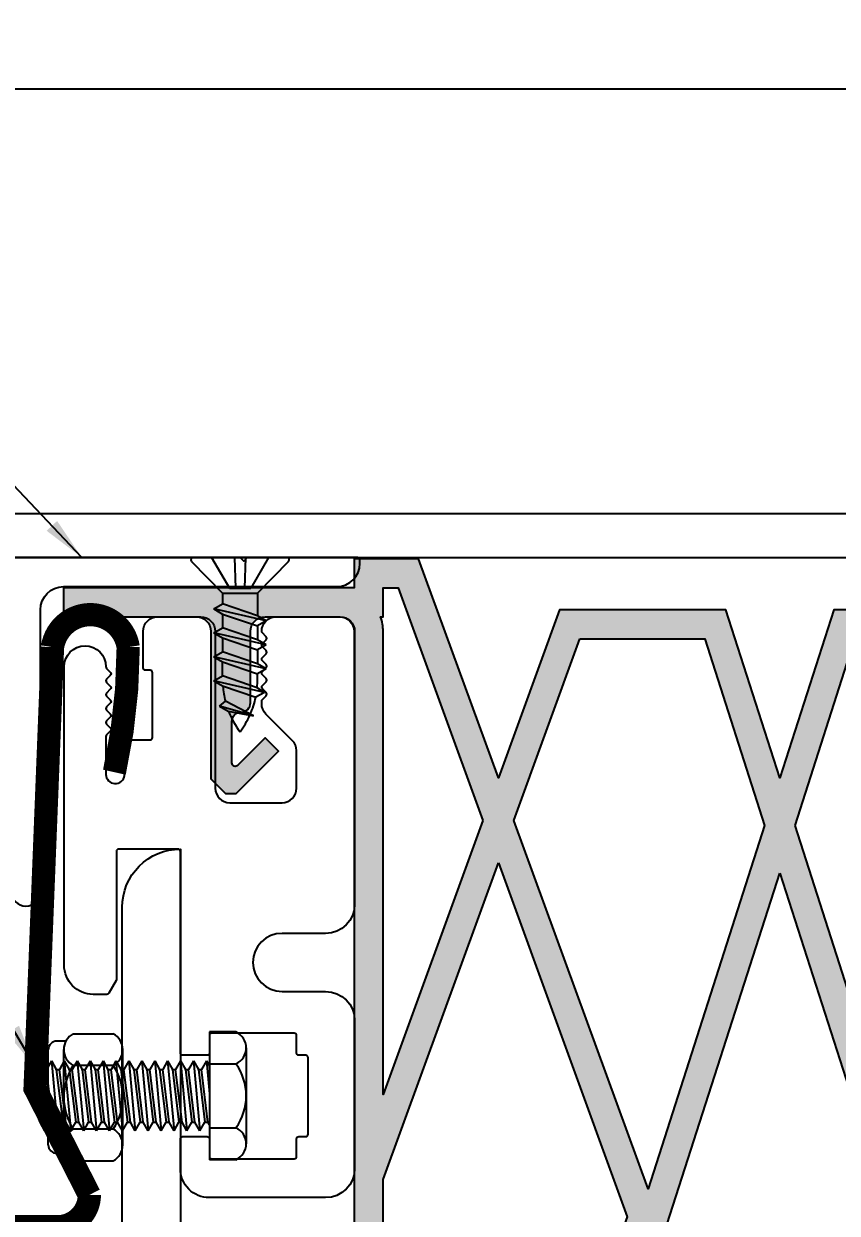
# Model space of a CAD drawing. Header units: inches. Extents: x 7.7 to 47.3, y -8.1 to 5.2.
# Drawn here: x 14.01 to 17.51, y -1.74 to 3.38 of the extents above; entities that cross this region are included whole.
import ezdxf

# ---------------------------------------------------------------- set-up
doc = ezdxf.new("R2010")
doc.units = ezdxf.units.IN
doc.header["$MEASUREMENT"] = 0
for name, color, linetype in [('Anchors', 4, 'Continuous'), ('Dimensions', 3, 'Continuous'), ('Fillers', 2, 'Continuous'), ('Metals', 7, 'Continuous'), ('Seal', 5, 'Continuous'), ('Text', 2, 'Continuous')]:
    doc.layers.add(name, color=color, linetype=linetype)
doc.styles.add('ARIAL', font='arial.ttf')
doc.dimstyles.new('Arial', dxfattribs={"dimscale": 1.5, "dimtxt": 0.125, "dimasz": 0.125, "dimexe": 0.125, "dimexo": 0.125, "dimgap": 0.125, "dimtad": 0, "dimtih": 1, "dimtoh": 1, "dimdec": 4, "dimzin": 0, "dimdsep": 46, "dimlunit": 4, "dimtxsty": 'ARIAL', "dimcen": 0.125, "dimadec": 0, "dimazin": 0, "dimtfac": 1, "dimtdec": 4, "dimtofl": 0, "dimtmove": 0, "dimatfit": 3, "dimfxl": 0, "dimfrac": 2, "dimtolj": 1, "dimtzin": 0, "dimarcsym": 0})

# ---------------------------------------------------------------- blocks, each defined once
blk = doc.blocks.new('PLZ1')
blk.add_lwpolyline([(0.2649999999999997, 8.881784197001252e-16, -0.4142135623730711), (0.2749999999999995, -0.009999999999999787), (0.2750000000000021, -0.5598205080756875, 0.1316524975873954), (0.2763397459621579, -0.5648205080756883), (0.3081976404784053, -0.6199999999999983, 0.2679491924311732), (0.3168578945162501, -0.6249999999999991), (0.3750000000000018, -0.6249999999999991, 0.414213562373097), (0.5000000000000018, -0.4999999999999991), (0.4999999999999973, 0.7850000000000019, 1), (0.3199999999999978, 0.785000000000001, -0.1989123673796777), (0.3170710678118633, 0.7779289321881349), (0.3012132034355937, 0.7620710678118661, 0.4142135623730763), (0.3012132034355937, 0.7479289321881355), (0.3170710678118633, 0.7320710678118658, -0.1989123673796564), (0.3199999999999978, 0.7250000000000005, -0.1989123673796497), (0.3170710678118633, 0.7179289321881361), (0.3012132034355945, 0.7020710678118665, 0.4142135623731135), (0.3012132034355945, 0.687928932188135), (0.3170710678118633, 0.6720710678118662, -0.1989123673796546), (0.3199999999999987, 0.6650000000000009, -0.198912367379622), (0.3170710678118642, 0.6579289321881365), (0.3012132034355945, 0.642071067811866, 0.4142135623730765), (0.3012132034355945, 0.6279289321881345), (0.3170710678118633, 0.6120710678118657, -0.1989123673796316), (0.3199999999999978, 0.6050000000000004, -0.1989123673796566), (0.3170710678118633, 0.5979289321881351), (0.3012132034355945, 0.5820710678118663, 0.4142135623730949), (0.3012132034355954, 0.5679289321881349), (0.3170710678118633, 0.5520710678118661, -0.1989123673796383), (0.3199999999999987, 0.5450000000000008, -0.1989123673796336), (0.3170710678118642, 0.5379289321881364), (0.3012132034355945, 0.5220710678118659, 0.4142135623730953), (0.3012132034355945, 0.5079289321881353), (0.3170710678118642, 0.4920710678118665, -0.1989123673796485), (0.3199999999999987, 0.4850000000000003), (0.3199999999999985, 0.3220000000000001, -0.936089839049128), (0.240347930773738, 0.3167356476109759), (0.2211529076102021, 0.4613160880972567, 0.376061697724795), (0.211239890303637, 0.4699999999999998), (0.1299999999999981, 0.47, -0.4142135623730648), (0.1199999999999983, 0.4800000000000006), (0.1199999999999977, 0.7600000000000007, -0.414213562373097), (0.1299999999999975, 0.7700000000000005), (0.1499999999999979, 0.7700000000000005, 0.4142135623730951), (0.1599999999999977, 0.7800000000000002), (0.1599999999999968, 0.9375000000000002, 0.4142135623731011), (0.09749999999999504, 1.000000000000001), (-0.08750000000000369, 0.9999999999999993, 0.4142135623730909), (-0.1500000000000037, 0.9374999999999993), (-0.1500000000000012, 0.2624999999999986, -0.414213562373095), (-0.2125000000000012, 0.1999999999999995), (-0.4375000000000009, 0.1999999999999986, -0.4142135623730907), (-0.5000000000000009, 0.2624999999999977), (-0.5000000000000018, 0.4241116523516795, -0.1989123673796602), (-0.4816941738241614, 0.468305826175839), (-0.3683058261758425, 0.5816941738241568, 0.1989123673796586), (-0.3500000000000021, 0.6258883476483164), (-0.3500000000000021, 0.6374999999999986, 0.1989123673796728), (-0.3529289321881366, 0.6445710678118648), (-0.3687867965644063, 0.6604289321881336, -0.4142135623730583), (-0.3687867965644063, 0.6745710678118642), (-0.3529289321881375, 0.690428932188133, 0.1989123673796797), (-0.350000000000003, 0.6974999999999991, 0.1989123673796383), (-0.3529289321881375, 0.7045710678118644), (-0.3687867965644063, 0.7204289321881332, -0.4142135623730951), (-0.3687867965644063, 0.7345710678118638), (-0.3529289321881375, 0.7504289321881334, 0.1989123673796432), (-0.3500000000000025, 0.7574999999999987, 0.1989123673796546), (-0.3529289321881375, 0.764571067811864), (-0.3687867965644063, 0.7804289321881328, -0.4142135623731131), (-0.3687867965644063, 0.7945710678118643), (-0.3529289321881375, 0.810428932188133, 0.198912367379643), (-0.3500000000000025, 0.8174999999999983, 0.1989123673796778), (-0.3529289321881375, 0.8245710678118645), (-0.3687867965644063, 0.8404289321881333, -0.4142135623730396), (-0.3687867965644063, 0.8545710678118639), (-0.3529289321881375, 0.8704289321881327, 0.1989123673796892), (-0.3500000000000025, 0.8774999999999988, 0.1989123673796612), (-0.3529289321881375, 0.8845710678118641), (-0.3687867965644063, 0.9004289321881329, -0.4142135623730949), (-0.3687867965644063, 0.9145710678118644), (-0.3529289321881375, 0.9304289321881332, 0.1989123673796681), (-0.3500000000000034, 0.9374999999999993, 0.4142135623730908), (-0.4125000000000039, 0.9999999999999984), (-0.6875000000000033, 0.9999999999999976, 0.4142135623730929), (-0.7500000000000033, 0.9374999999999976), (-0.7499999999999991, -0.2375000000000032, 0.4142135623730929), (-0.6249999999999991, -0.3625000000000023), (-0.4374999999999991, -0.3625000000000023, -1), (-0.4374999999999982, -0.6125000000000014), (-0.6249999999999973, -0.6125000000000014, 0.4142135623730929), (-0.7499999999999974, -0.7374999999999996), (-0.7499999999999958, -1.375000000000004, 0.4142135623730907), (-0.6249999999999944, -1.500000000000002), (-0.1249999999999949, -1.500000000000001, 0.4142135623730991), (5.10702591327572e-15, -1.374999999999999), (3.33066907387547e-15, -1.247499999999999, 0.4142135623729931), (-0.009999999999995568, -1.2375), (-0.1149999999999969, -1.237500000000001, 0.414213562373019), (-0.1249999999999958, -1.247499999999999), (-0.1249999999999958, -1.3225, -0.414213562373069), (-0.1349999999999956, -1.3325), (-0.489999999999996, -1.332500000000002, -0.4142135623730129), (-0.4999999999999958, -1.322500000000002), (-0.4999999999999967, -1.247500000000003, 0.4142135623731492), (-0.5099999999999965, -1.237500000000001), (-0.5399999999999958, -1.237500000000001, -0.4142135623730909), (-0.5499999999999965, -1.227500000000002), (-0.5499999999999974, -0.8975000000000015, -0.414213562373097), (-0.5399999999999974, -0.8875000000000017), (-0.5099999999999971, -0.8875000000000017, 0.414213562373017), (-0.4999999999999973, -0.877500000000002), (-0.4999999999999982, -0.8025000000000027, -0.414213562373162), (-0.4899999999999975, -0.7925000000000011), (-0.134999999999998, -0.7925000000000013, -0.4142135623730711), (-0.1249999999999973, -0.8024999999999993), (-0.1249999999999973, -0.8775000000000004, 0.4142135623730649), (-0.1149999999999975, -0.8875000000000002), (-0.009999999999997122, -0.8875000000000002, 0.4142135623730951), (2.664535259100376e-15, -0.8774999999999986), (0, -0.009999999999999787, -0.414213562373097), (0.009999999999999787, 0)], format="xyb", close=True)
blk = doc.blocks.new('CSA3X2X14')
at = {"layer": 'Metals'}
blk.add_lwpolyline([(0.25, 1.749999999999998, 0.4142135623730961), (0, 2), (0, 0), (3, 0, 0.4142135623730951), (2.75, 0.25), (0.25, 0.25)], format="xyb", close=True, dxfattribs=at)
blk = doc.blocks.new('FSM1434S')
for p, q in [((0.2021999590287287, 0), (-0.2021999590287287, 0)), ((-0.1223999999999954, 0), (-0.04559999999999675, -0.1319999999999997)), ((-0.02372020366593475, 0), (-0.01903137791199683, -0.1319999999999997)), ((0.02372020366593475, 0), (0.01903137791199683, -0.1319999999999997)), ((0.1224000000000025, 0), (0.04560000000000386, -0.1319999999999997)), ((-0.209070226997607, -0.01631208755444646), (-0.07499999999999929, -0.1535999999999991)), ((0.2090702269976141, -0.01631208755444646), (0.07499999999999929, -0.1535999999999991)), ((-0.04559999999999675, -0.1319999999999997), (0.04560000000000386, -0.1319999999999997)), ((-0.1124999999999936, -0.2213411198084714), (-0.07499999999999218, -0.1996904847138605)), ((-0.07499999999999929, -0.1535999999999991), (0.07499999999999929, -0.1535999999999991)), ((-0.07499999999999929, -0.1535999999999991), (-0.0750000000000064, -0.199690484713857)), ((0.0750000000000064, -0.2512904847138611), (-0.07499999999999218, -0.1996904847138605)), ((0.07499999999999929, -0.1535999999999991), (0.07499999999999929, -0.2512904847138593)), ((0.1125000000000078, -0.2729411198084719), (-0.1124999999999936, -0.2213411198084714)), ((-0.1124999999999936, -0.2213411198084714), (-0.07499999999999218, -0.2429917549030822)), ((-0.07499999999999929, -0.2429917549030787), (-0.07499999999999929, -0.2464904847138598)), ((-0.07499999999999218, -0.2429917549030822), (-0.07499999999999218, -0.3028904847138598)), ((-0.07499999999999218, -0.2429917549030822), (0.0750000000000064, -0.2945917549030828)), ((0.1125000000000078, -0.2729411198084719), (0.0750000000000064, -0.2512904847138611)), ((-0.1124999999999936, -0.3245411198084707), (-0.07499999999999218, -0.3028904847138598)), ((0.0750000000000064, -0.3544904847138604), (-0.07499999999999218, -0.3028904847138598)), ((0.1125000000000078, -0.2729411198084719), (0.0750000000000064, -0.2945917549030828)), ((0.07499999999999929, -0.2945917549030863), (0.07499999999999929, -0.2980904847138603)), ((0.0750000000000064, -0.2945917549030828), (0.0750000000000064, -0.3544904847138604)), ((0.1125000000000078, -0.3761411198084712), (-0.1124999999999936, -0.3245411198084707)), ((-0.1124999999999936, -0.3245411198084707), (-0.07499999999999218, -0.3461917549030833)), ((-0.07499999999999218, -0.3461917549030833), (0.0750000000000064, -0.3977917549030821)), ((-0.07499999999999218, -0.3461917549030833), (-0.07499999999999218, -0.4060904847138609)), ((0.1125000000000078, -0.3761411198084712), (0.0750000000000064, -0.3544904847138604)), ((-0.1124999999999936, -0.4277411198084717), (-0.07499999999999218, -0.4060904847138609)), ((0.0750000000000064, -0.4576904847138596), (-0.07499999999999218, -0.4060904847138609)), ((0.1125000000000078, -0.3761411198084712), (0.0750000000000064, -0.3977917549030821)), ((0.0750000000000064, -0.3977917549030821), (0.0750000000000064, -0.4576904847138596)), ((0.1125000000000078, -0.4793411198084705), (-0.1124999999999936, -0.4277411198084717)), ((-0.1124999999999936, -0.4277411198084717), (-0.07499999999999218, -0.4493917549030826)), ((-0.07499999999999218, -0.5092904847138566), (-0.07499999999999218, -0.449391754903079)), ((-0.07499999999999218, -0.4493917549030826), (0.0750000000000064, -0.5009917549030831)), ((0.1125000000000078, -0.4793411198084705), (0.0750000000000064, -0.4576904847138596)), ((-0.1124999999999936, -0.5309411198084675), (-0.07499999999999218, -0.5092904847138566)), ((0.07338413121035003, -0.5603346258502135), (-0.07499999999999218, -0.5092904847138566)), ((0.1125000000000078, -0.4793411198084705), (0.0750000000000064, -0.5009917549030831)), ((0.0750000000000064, -0.5244), (0.0750000000000064, -0.5009917549030796)), ((0.1054974343528237, -0.5812244573502046), (-0.1124999999999936, -0.5309411198084675)), ((-0.1124999999999936, -0.5309411198084675), (-0.07499999999999218, -0.5525917549030783)), ((-0.07499999999999218, -0.5525917549030783), (0.06720391934592485, -0.6015099031580746)), ((0.1054974343528237, -0.5812244573502046), (0.07338413121035003, -0.5603346258502135)), ((0.1054974343528237, -0.5812244573502046), (0.06720391934592485, -0.6015099031580746)), ((-0.0885093113710731, -0.6395809368833536), (-0.06322969394716083, -0.6186114104252809)), ((0.05766015458528884, -0.6814778965481771), (-0.0885093113710731, -0.6395809368833536)), ((-0.0885093113710731, -0.6395809368833536), (-0.0513025382185468, -0.6605294167157645)), ((0.05766015458528884, -0.6814778965481771), (-0.06322969394716083, -0.6186114104252809)), ((-0.0513025382185468, -0.6605294167157645), (0.05766015458528884, -0.6814778965481771))]:
    blk.add_line(p, q)
for centre, radius, start, end in [((-0.2021999590287287, -0.009602841491085812), 0.009602841491087389, 90, 224.3206352445347), ((0.2021999590287287, -0.009602841491085812), 0.009602841491087389, 315.6793647554653, 90), ((0.2981151623510634, -0.5256258103886129), 0.3731171759479361, 184.1973960888634, 194.4309384336967), ((-0.2981151623510492, -0.5256258103886129), 0.3731171759479361, 354.6624059884859, 0.1882354729873082), ((-0.2981151623510492, -0.5256258103886129), 0.3731171759479361, 336.5003795182769, 348.2653928388687), ((0.2981151623510634, -0.5256258103886129), 0.3731171759479361, 201.2487049367108, 216.9666793800467), ((-0.2981151623510492, -0.5256258103886129), 0.3731171759479361, 323.0333206199533, 335.8103984866806)]:
    blk.add_arc(centre, radius, start, end)
blk = doc.blocks.new('HLN516SN')
for p, q in [((-0.2046420738343367, 0.3200000000000001), (0.2046420738343367, 0.3200000000000001)), ((-0.241648332876081, 0.2443651969271207), (-0.241648332876081, 0.2829937409582557)), ((0.241648332876081, 0.2443651969271207), (0.241648332876081, 0.2829937409582557)), ((-0.2737495523437501, 0.2130156189549991), (-0.2737495523437501, 0.04029593410499838)), ((-0.2053121642578127, 0.2533115530599999), (0.2053121642578127, 0.2533115530599999)), ((-0.1368747761718753, 0.04029593410500013), (-0.1368747761718753, 0.2130156189549991)), ((0.1368747761718752, 0.04029593410499975), (0.1368747761718752, 0.2130156189549995)), ((0.27374955234375, 0.2130156189549983), (0.27374955234375, 0.04029593410500267)), ((-0.2053121642578127, 0), (0.2053121642578127, 0))]:
    blk.add_line(p, q)
for centre, radius, start, end in [((-0.2046420738343367, 0.2829937409582557), 0.03700625904174437, 90, 180), ((0.2046420738343367, 0.2829937409582557), 0.03700625904174437, 0, 90), ((-0.2053121642578127, 0.1750475974834362), 0.07826395557656364, 29.0208465949254, 150.9791534050746), ((-6.72459486705801e-17, 0.0006996319112443222), 0.2526119211487555, 57.19114240084847, 122.8088575991515), ((0.2053121642578127, 0.1750475974834364), 0.07826395557656342, 29.02084659492475, 150.9791534050753), ((-0.2053121642578127, 0.07826395557656358), 0.07826395557656364, 209.0208465949254, 330.9791534050746), ((-6.377650171862648e-17, 0.2526119211487555), 0.2526119211487555, 237.1911424008485, 302.8088575991515), ((0.2053121642578127, 0.07826395557656339), 0.07826395557656342, 209.0208465949247, 330.9791534050753)]:
    blk.add_arc(centre, radius, start, end)
blk = doc.blocks.new('H51634S')
for p, q in [((-0.20625, 0.1584), (0.20625, 0.1584)), ((-0.275, 0.1143999999999999), (-0.275, 0)), ((-0.1375000000000001, 0), (-0.1375, 0.1144)), ((0.1374999999999998, 0), (0.1374999999999998, 0.1144)), ((0.275, 0.1144000000000001), (0.275, 0)), ((-0.275, 0), (0.275, 0)), ((-0.1500000000000032, -0.01312320444908496), (-0.1271137562753574, 2.465190328815662e-32)), ((-0.1500000000000032, -0.01312320444908496), (-0.008269391949888485, 0)), ((0.1244431218623133, 2.465190328815662e-32), (0.1129999999999966, -0.006561602224538915)), ((-0.1500000000000032, -0.01312320444908519), (-0.113000000000003, -0.03433938000231748)), ((-0.150000000000003, -0.06867876000464077), (0.1499999999999969, -0.04090098222686242)), ((-0.150000000000003, -0.06867876000464077), (-0.1130000000000028, -0.04746258445140847)), ((0.1129999999999966, -0.006561602224538915), (-0.113000000000003, -0.03433938000231748)), ((-0.1130000000000028, -0.04746258445140847), (0.1129999999999967, -0.0196848066736299)), ((-0.1130000000000028, -0.04746258445140847), (-0.113000000000003, -0.03433938000231748)), ((0.1129999999999967, -0.0196848066736299), (0.1129999999999966, -0.006561602224538915)), ((0.1499999999999969, -0.0409009822268622), (0.1129999999999967, -0.0196848066736299)), ((0.1499999999999969, -0.04090098222686242), (0.1129999999999967, -0.06211715778009472)), ((-0.150000000000003, -0.06867876000464099), (-0.1130000000000028, -0.08989493555787328)), ((-0.1500000000000029, -0.1242343155601966), (0.149999999999997, -0.09645653778241822)), ((0.1129999999999967, -0.06211715778009472), (-0.1130000000000028, -0.08989493555787328)), ((-0.1130000000000027, -0.1030181400069643), (0.1129999999999968, -0.0752403622291857)), ((-0.1130000000000027, -0.1030181400069643), (-0.1130000000000028, -0.08989493555787328)), ((0.1129999999999968, -0.0752403622291857), (0.1129999999999967, -0.06211715778009472)), ((0.149999999999997, -0.096456537782418), (0.1129999999999968, -0.0752403622291857)), ((0.149999999999997, -0.09645653778241822), (0.1129999999999968, -0.1176727133356505)), ((-0.1500000000000029, -0.1242343155601966), (-0.1130000000000027, -0.1030181400069643)), ((-0.1500000000000029, -0.1242343155601968), (-0.1130000000000027, -0.1454504911134291)), ((-0.1500000000000028, -0.1797898711157524), (0.1499999999999971, -0.152012093337974)), ((0.1129999999999968, -0.1176727133356505), (-0.1130000000000027, -0.1454504911134291)), ((-0.1130000000000026, -0.1585736955625201), (0.1129999999999969, -0.1307959177847415)), ((-0.1130000000000026, -0.1585736955625201), (-0.1130000000000027, -0.1454504911134291)), ((0.1129999999999969, -0.1307959177847415), (0.1129999999999968, -0.1176727133356505)), ((0.1499999999999971, -0.1520120933379738), (0.1129999999999969, -0.1307959177847415)), ((0.1499999999999971, -0.152012093337974), (0.1129999999999969, -0.1732282688912063)), ((-0.1500000000000028, -0.1797898711157524), (-0.1130000000000026, -0.1585736955625201)), ((-0.1500000000000028, -0.1797898711157526), (-0.1130000000000026, -0.2010060466689849)), ((0.1129999999999969, -0.1732282688912063), (-0.1130000000000026, -0.2010060466689849)), ((-0.1130000000000025, -0.2141292511180759), (0.112999999999997, -0.1863514733402973)), ((-0.1130000000000025, -0.2141292511180759), (-0.1130000000000026, -0.2010060466689849)), ((0.112999999999997, -0.1863514733402973), (0.1129999999999969, -0.1732282688912063)), ((0.1499999999999972, -0.2075676488935296), (0.112999999999997, -0.1863514733402973)), ((-0.1500000000000027, -0.2353454266713082), (0.1499999999999972, -0.2075676488935298)), ((-0.1500000000000027, -0.2353454266713082), (-0.1130000000000025, -0.2141292511180759)), ((-0.1500000000000027, -0.2353454266713084), (-0.1130000000000025, -0.2565616022245407)), ((0.112999999999997, -0.2287838244467621), (-0.1130000000000025, -0.2565616022245407)), ((-0.1130000000000024, -0.2696848066736317), (0.1129999999999971, -0.2419070288958531)), ((0.1499999999999972, -0.2075676488935298), (0.112999999999997, -0.2287838244467621)), ((0.1129999999999971, -0.2419070288958531), (0.112999999999997, -0.2287838244467621)), ((0.1499999999999973, -0.2631232044490854), (0.1129999999999971, -0.2419070288958531)), ((-0.1500000000000026, -0.290900982226864), (0.1499999999999973, -0.2631232044490857)), ((-0.1500000000000026, -0.290900982226864), (-0.1130000000000024, -0.2696848066736317)), ((-0.1500000000000026, -0.2909009822268642), (-0.1130000000000024, -0.3121171577800965)), ((-0.1130000000000024, -0.2696848066736317), (-0.1130000000000025, -0.2565616022245407)), ((0.1129999999999971, -0.284339380002318), (-0.1130000000000024, -0.3121171577800965)), ((-0.1130000000000023, -0.3252403622291875), (0.1129999999999972, -0.2974625844514089)), ((0.1499999999999973, -0.2631232044490857), (0.1129999999999971, -0.284339380002318)), ((0.1129999999999972, -0.2974625844514089), (0.1129999999999971, -0.284339380002318)), ((0.1499999999999974, -0.3186787600046412), (0.1129999999999972, -0.2974625844514089)), ((-0.1500000000000025, -0.3464565377824198), (0.1499999999999974, -0.3186787600046415)), ((-0.1500000000000025, -0.3464565377824198), (-0.1130000000000023, -0.3252403622291875)), ((-0.1500000000000025, -0.34645653778242), (-0.1130000000000023, -0.3676727133356523)), ((-0.1130000000000023, -0.3252403622291875), (-0.1130000000000024, -0.3121171577800965)), ((0.1129999999999972, -0.3398949355578738), (-0.1130000000000023, -0.3676727133356523)), ((-0.1130000000000022, -0.3807959177847433), (0.1129999999999974, -0.3530181400069647)), ((0.1499999999999974, -0.3186787600046415), (0.1129999999999972, -0.3398949355578738)), ((0.1129999999999974, -0.3530181400069647), (0.1129999999999972, -0.3398949355578738)), ((0.1499999999999976, -0.374234315560197), (0.1129999999999974, -0.3530181400069647)), ((-0.1500000000000024, -0.4020120933379756), (0.1499999999999976, -0.3742343155601973)), ((-0.1500000000000024, -0.4020120933379756), (-0.1130000000000022, -0.3807959177847433)), ((-0.1500000000000024, -0.4020120933379758), (-0.1130000000000022, -0.4232282688912081)), ((-0.1130000000000022, -0.3807959177847433), (-0.1130000000000023, -0.3676727133356523)), ((0.1129999999999974, -0.3954504911134296), (-0.1130000000000022, -0.4232282688912081)), ((-0.1130000000000021, -0.4363514733402991), (0.1129999999999975, -0.4085736955625205)), ((0.1499999999999976, -0.3742343155601973), (0.1129999999999974, -0.3954504911134296)), ((0.1129999999999975, -0.4085736955625205), (0.1129999999999974, -0.3954504911134296)), ((0.1499999999999977, -0.4297898711157528), (0.1129999999999975, -0.4085736955625205)), ((-0.1500000000000023, -0.4575676488935314), (0.1499999999999977, -0.4297898711157531)), ((-0.1500000000000023, -0.4575676488935314), (-0.1130000000000021, -0.4363514733402991)), ((-0.1500000000000023, -0.4575676488935316), (-0.1130000000000021, -0.4787838244467639)), ((-0.1130000000000021, -0.4363514733402991), (-0.1130000000000022, -0.4232282688912081)), ((0.1129999999999975, -0.4510060466689854), (-0.1130000000000021, -0.4787838244467639)), ((0.1499999999999977, -0.4297898711157531), (0.1129999999999975, -0.4510060466689854)), ((0.1129999999999976, -0.4641292511180763), (0.1129999999999975, -0.4510060466689854)), ((-0.1500000000000022, -0.5131232044490872), (0.1499999999999978, -0.4853454266713089)), ((-0.1500000000000022, -0.5131232044490872), (-0.113000000000002, -0.4919070288958549)), ((-0.113000000000002, -0.4919070288958549), (0.1129999999999976, -0.4641292511180763)), ((-0.113000000000002, -0.4919070288958549), (-0.1130000000000021, -0.4787838244467639)), ((0.1129999999999976, -0.5065616022245412), (-0.113000000000002, -0.5343393800023197)), ((0.1499999999999978, -0.4853454266713086), (0.1129999999999976, -0.4641292511180763)), ((0.1499999999999978, -0.4853454266713089), (0.1129999999999976, -0.5065616022245412)), ((0.1129999999999977, -0.5196848066736321), (0.1129999999999976, -0.5065616022245412)), ((-0.1500000000000022, -0.5131232044490874), (-0.113000000000002, -0.5343393800023197)), ((-0.150000000000002, -0.568678760004643), (0.1499999999999979, -0.5409009822268647)), ((-0.150000000000002, -0.568678760004643), (-0.1130000000000018, -0.5474625844514107)), ((-0.1130000000000018, -0.5474625844514107), (0.1129999999999977, -0.5196848066736321)), ((-0.1130000000000018, -0.5474625844514107), (-0.113000000000002, -0.5343393800023197)), ((0.1129999999999977, -0.562117157780097), (-0.1130000000000018, -0.5898949355578755)), ((0.1499999999999979, -0.5409009822268644), (0.1129999999999977, -0.5196848066736321)), ((0.1499999999999979, -0.5409009822268647), (0.1129999999999977, -0.562117157780097)), ((0.1129999999999978, -0.575240362229188), (0.1129999999999977, -0.562117157780097)), ((-0.150000000000002, -0.5686787600046432), (-0.1130000000000018, -0.5898949355578755)), ((-0.1500000000000019, -0.6242343155601988), (0.149999999999998, -0.5964565377824205)), ((-0.1500000000000019, -0.6242343155601988), (-0.1130000000000017, -0.6030181400069665)), ((-0.1130000000000017, -0.6030181400069665), (0.1129999999999978, -0.575240362229188)), ((-0.1130000000000017, -0.6030181400069665), (-0.1130000000000018, -0.5898949355578755)), ((0.149999999999998, -0.5964565377824202), (0.1129999999999978, -0.575240362229188)), ((0.149999999999998, -0.5964565377824205), (0.1129999999999978, -0.6176727133356528)), ((-0.1500000000000019, -0.624234315560199), (-0.1130000000000017, -0.6454504911134313)), ((-0.1500000000000018, -0.6797898711157546), (0.1499999999999981, -0.6520120933379763)), ((-0.1500000000000018, -0.6797898711157546), (-0.1130000000000016, -0.6585736955625223)), ((0.1129999999999978, -0.6176727133356528), (-0.1130000000000017, -0.6454504911134313)), ((-0.1130000000000016, -0.6585736955625223), (0.1129999999999979, -0.6307959177847438)), ((-0.1130000000000016, -0.6585736955625223), (-0.1130000000000017, -0.6454504911134313)), ((0.1129999999999979, -0.6307959177847438), (0.1129999999999978, -0.6176727133356528)), ((0.1499999999999981, -0.652012093337976), (0.1129999999999979, -0.6307959177847438)), ((0.1499999999999981, -0.6520120933379763), (0.1129999999999979, -0.6732282688912086)), ((-0.1500000000000018, -0.6797898711157548), (-0.1130000000000016, -0.7010060466689871)), ((-0.1500000000000017, -0.7353454266713104), (0.1499999999999982, -0.7075676488935321)), ((-0.1500000000000017, -0.7353454266713104), (-0.1130000000000015, -0.7141292511180781)), ((0.1129999999999979, -0.6732282688912086), (-0.1130000000000016, -0.7010060466689871)), ((-0.1130000000000015, -0.7141292511180781), (0.112999999999998, -0.6863514733402996)), ((-0.1130000000000015, -0.7141292511180781), (-0.1130000000000016, -0.7010060466689871)), ((0.112999999999998, -0.6863514733402996), (0.1129999999999979, -0.6732282688912086)), ((0.1499999999999982, -0.7075676488935319), (0.112999999999998, -0.6863514733402996)), ((0.1499999999999982, -0.7075676488935321), (0.112999999999998, -0.7287838244467644)), ((-0.1500000000000017, -0.7353454266713106), (-0.1244431218623253, -0.75)), ((-0.1244431218623252, -0.75), (0.06027445407713892, -0.75)), ((0.112999999999998, -0.7287838244467644), (-0.05961480430112242, -0.75)), ((0.112999999999998, -0.7287838244467644), (0.06027445407713888, -0.75))]:
    blk.add_line(p, q)
for centre, radius, start, end in [((-0.20625, 0.08268906250000006), 0.07571093749999994, 24.76151385761418, 155.2384861423857), ((-1.221245327087672e-16, -0.07844374999999973), 0.2368437499999998, 54.51065674988613, 125.4893432501139), ((0.20625, 0.08268906249999988), 0.07571093750000013, 24.76151385761451, 155.2384861423856)]:
    blk.add_arc(centre, radius, start, end)
for p in [(-0.1130000000000028, -0.04746258445140847), (-0.1130000000000027, -0.1030181400069643), (-0.1130000000000026, -0.1585736955625201), (-0.1130000000000025, -0.2141292511180759), (-0.1130000000000024, -0.2696848066736317), (-0.1130000000000023, -0.3252403622291875), (-0.1130000000000022, -0.3807959177847433), (-0.1130000000000021, -0.4363514733402991), (-0.113000000000002, -0.4919070288958549), (-0.1130000000000018, -0.5474625844514107), (-0.1130000000000017, -0.6030181400069665), (-0.1130000000000016, -0.6585736955625223), (-0.1130000000000015, -0.7141292511180781)]:
    blk.add_point(p)
blk = doc.blocks.new('PLZ3')
blk.add_lwpolyline([(1.574999999999999, 1.03, -0.414213562373095), (1.584999999999997, 1.02), (1.584999999999997, 0.7600000000000007, 0.4142135623730992), (1.594999999999999, 0.7500000000000009), (1.855, 0.75, 0.4142135623730909), (1.864999999999998, 0.7600000000000007), (1.864999999999998, 1.02, -0.414213562373095), (1.875, 1.03), (1.942499999999999, 1.03, 0.4142135623730909), (1.952500000000001, 1.040000000000001), (1.952499999999997, 1.365, 0.414213562373095), (1.942499999999999, 1.375), (1.877587344537002, 1.375, -0.4827156194513416), (1.867846372534569, 1.387261297071993), (1.880990972002433, 1.443884187087406, 0.05708755197964378), (1.881249999999998, 1.446145484159399), (1.881249999999998, 1.49, -0.4142135623730607), (1.891249999999999, 1.500000000000001), (2.017500000000002, 1.500000000000001, -0.4142135623730982), (2.080000000000002, 1.4375), (2.080000000000002, 0.6700000000000008, -0.4142135623730909), (1.98, 0.5700000000000012), (1.599999999999998, 0.5700000000000012, 0.414213562373095), (1.5, 0.4700000000000006), (1.5, 0.06250000000000089, -0.4142135623730909), (1.4375, 8.881784197001252e-16, -0.4142135623730992), (1.375, 0.06250000000000089), (1.375000000000004, 1.274999999999999, 0.414213562373095), (1.275000000000002, 1.375), (0.1000000000000014, 1.375, -0.4142135623730935), (0, 1.475), (0, 1.49, -0.414213562373095), (0.01000000000000156, 1.500000000000001), (0.4849999999999994, 1.500000000000001), (0.5, 1.485), (0.5150000000000006, 1.500000000000001), (1.55875, 1.500000000000001, -0.4142135623731126), (1.568749999999998, 1.49), (1.568749999999998, 1.446145484159399, 0.0570875519796469), (1.569009027997566, 1.443884187087406), (1.582153627465431, 1.387261297071993, -0.4827156194513327), (1.572412655462998, 1.375), (1.507499999999997, 1.375, 0.414213562373095), (1.497499999999999, 1.365), (1.497499999999999, 1.04, 0.4142135623730992), (1.5075, 1.029999999999999)], format="xyb", close=True)
blk = doc.blocks.new('*D23')
at = {"layer": 'Defpoints', "color": 0}
for p in [(25.72689144216054, 3.095833699910354), (12.72939153860573, 1.109148960388083), (25.72689144216054, 1.109148960388088)]:
    blk.add_point(p, dxfattribs=at)
at = {"layer": 'Dimensions', "color": 0, "lineweight": -2}
for p, q in [((12.72939153860573, 1.296648960388083), (12.72939153860573, 3.283333699910354)), ((25.72689144216054, 1.296648960388088), (25.72689144216054, 3.283333699910354)), ((12.91689153860573, 3.095833699910354), (18.55647965545817, 3.095833699910354)), ((25.53939144216054, 3.095833699910354), (19.8998033253081, 3.095833699910354))]:
    blk.add_line(p, q, dxfattribs=at)
at = {"layer": 'Dimensions', "color": 0}
for points in [[(12.91689153860573, 3.127083699910354), (12.91689153860573, 3.064583699910354), (12.72939153860573, 3.095833699910354)], [(25.53939144216054, 3.127083699910354), (25.53939144216054, 3.064583699910354), (25.72689144216054, 3.095833699910354)]]:
    blk.add_solid(points, dxfattribs=at)
at = {"layer": 'Dimensions', "color": 0, "insert": (19.22814149038313, 3.095833699910354), "char_height": 0.1875, "attachment_point": 5, "style": 'ARIAL'}
blk.add_mtext('\\A1;DIM. "{\\fArial|b1|i0|c0|p34;B}"', dxfattribs=at)
blk = doc.blocks.new('SSPD600')
h = blk.add_hatch(color=256)
h.paths.add_polyline_path([(3.313863090795279, 0.03000000000000294), (3.08174999999989, -0.6935841450781073), (2.8496369092045, 0.02999999999999933), (2.134363090795325, 0.03000000000000111), (1.870999999999933, -0.6935841450781081), (1.527563457665982, 0.2499999999999947), (1.249999999999956, 0.2499999999999947), (1.249999999999957, 0.1249999999999982), (0, 0.1249999999999982), (0, 0), (0.570999999999982, 1.77635683940025e-15, -0.4142135623730869), (0.633999999999979, -0.06299999999999706), (0.633999999999979, -0.6969999999999706), (0.696999999999977, -0.7599999999999714), (0.7419999999999733, -0.7599999999999714), (0.9244335495460998, -0.5775664504538494), (0.8678650070511775, -0.5209979079589254), (0.7496066017177734, -0.6392563132923303, -0.6681786379192087), (0.7239999999999753, -0.6286497115745284), (0.7239999999999753, -0.4499999999999797, -0.4142135623730885), (0.7639999999999736, -0.4099999999999806, 0.414213562373095), (0.8039999999999727, -0.3699999999999815), (0.8039999999999727, -0.06299999999999706, -0.4142135623730951), (0.8669999999999716, 1.77635683940025e-15), (1.186999999999959, 1.77635683940025e-15, -0.4142135623730872), (1.249999999999956, -0.06299999999999711), (1.249999999999953, -2.765243172579735), (1.51861526720523, -3.503257553746996, 0.3152987888789879), (1.87099999999994, -3.749999999999863, 0.3152987888789804), (2.223384732794639, -3.503257553746997), (2.49199999999991, -2.76524317257974), (2.760615267205186, -3.503257553747, 0.2925142863903485), (3.081749999999889, -3.748695648221782, 0.2746935280229802), (3.402884732794595, -3.503257553746992), (3.671499999999869, -2.897533122415692), (3.94011526720514, -3.503257553747, 0.2925142863903493), (4.261249999999844, -3.748695648221782, 0.2984658077036715), (4.58238473279455, -3.503257553746995), (4.850999999999821, -2.897533122415716), (5.1196152672051, -3.503257553747, 0.2925142863903497), (5.440749999999799, -3.748695648221782, 0.2640128131684251), (5.761884732794504, -3.503257553746999), (6.030499999999776, -2.765243172579735), (6.299115267205055, -3.503257553746996, 0.3152987888789847), (6.651499999999761, -3.749999999999863, 0.3152987888789819), (7.003884732794464, -3.503257553746995), (7.272499999999733, -2.76524317257974), (7.272499999999733, -0.06299999999999706, -0.4142135623730787), (7.335499999999731, 1.77635683940025e-15), (7.655499999999721, 1.77635683940025e-15, -0.4142135623730951), (7.71849999999972, -0.06299999999999706), (7.71849999999972, -0.369999999999985, 0.4142135623730785), (7.758499999999717, -0.4099999999999824, -0.4142135623730918), (7.798499999999715, -0.4499999999999802), (7.798499999999715, -0.6286497115745302, -0.6681786379192695), (7.772893398281914, -0.6392563132923275), (7.654634992948512, -0.5209979079589241), (7.59806645045359, -0.5775664504538469), (7.780499999999718, -0.7599999999999729), (7.825499999999721, -0.7599999999999734), (7.888499999999709, -0.6969999999999745), (7.888499999999711, -0.06299999999999706, -0.4142135623730951), (7.95149999999971, 1.77635683940025e-15), (8.522499999999692, 1.77635683940025e-15), (8.522499999999692, 0.1249999999999982), (7.272499999999731, 0.1249999999999982), (7.272499999999733, 0.2499999999999929), (6.994936542333706, 0.2499999999999964), (6.651499999999757, -0.6935841450781108), (6.388136909204366, 0.03000000000000294), (5.672863090795193, 0.03000000000000291), (5.440749999999799, -0.6935841450781111), (5.20863690920441, 0.03000000000000469), (4.493363090795238, 0.03000000000000114), (4.261249999999844, -0.6935841450781111), (4.029136909204453, 0.03000000000000291)])
h.paths.add_polyline_path([(3.93796082546314, -0.0949999999999882), (4.195613055353483, -0.8981992846840894), (3.671499999999869, -2.532057572395329), (3.14738694464625, -0.8981992846840889), (3.405039174536591, -0.09499999999998998)], flags=16)
h.paths.add_polyline_path([(3.016113055353532, -0.8981992846840876), (2.514556388839352, -2.461740791560173), (1.937511110779673, -0.8763219200882932), (2.221889033071532, -0.09499999999998998), (2.758460825463188, -0.09499999999999537)], flags=16)
h.paths.add_polyline_path([(4.584539174536548, -0.09499999999998993), (5.117460825463096, -0.0949999999999882), (5.37511305535344, -0.8981992846840872), (4.850999999999818, -2.532057572395347), (4.326886944646201, -0.8981992846840943)], flags=16)
h.paths.add_polyline_path([(3.081749999999891, -1.102814424290072), (3.59738444290325, -2.710241675646364), (3.286195145183713, -3.458384010772994, -0.2603241482600675), (3.079754394362844, -3.622779599050771, -0.2790076256030988), (2.878076844803416, -3.460505035831288), (2.584333097608406, -2.653450723307008)], flags=16)
h.paths.add_polyline_path([(4.261249999999844, -1.102814424290077), (4.776896729538226, -2.710279977726946), (4.464665006629332, -3.461214293189949, -0.2882746981297682), (4.261916306203108, -3.623122223256372, -0.2819026123962139), (4.057576844803382, -3.460505035831316), (3.745606342903971, -2.710270399763536)], flags=16)
h.paths.add_polyline_path([(1.804488889220191, -0.8763219200882919), (1.374999999999948, -2.056332945127556), (1.37499999999995, -0.06299999999999706, 0.08563797076646182), (1.364129895839132, 5.329070518200751e-15), (1.374999999999948, 7.105427357601002e-15), (1.374999999999951, 0.1250000000000017), (1.44003751538977, 0.1250000000000018)], flags=16)
h.paths.add_polyline_path([(5.764039174536501, -0.09499999999998998), (6.300610966928158, -0.09499999999998998), (6.584988889220018, -0.8763219200882955), (6.03049999999978, -2.39976762255939), (6.007943611160332, -2.461740791560178), (5.506386944646158, -0.8981992846840876)], flags=16)
h.paths.add_polyline_path([(1.870999999999932, -1.059059695098474), (2.425488889220169, -2.582505397569552), (2.105923155196407, -3.460505035831291, -0.3152987888789797), (1.870999999999938, -3.62499999999987, -0.3152987888789884), (1.636076844803462, -3.460505035831291), (1.374999999999947, -2.743202299991174), (1.374999999999947, -2.421808495147924)], flags=16)
h.paths.add_polyline_path([(5.440749999999795, -1.102814424290071), (5.938166902391282, -2.653450723307009), (5.645657130373948, -3.457114716894464, -0.248102809325743), (5.437557923772724, -3.622616121012149, -0.2777064699222367), (5.23707684480333, -3.460505035831285), (4.925106342903922, -2.710270399763556)], flags=16)
h.paths.add_polyline_path([(6.651499999999755, -1.059059695098476), (7.147499999999742, -2.421808495147927), (7.14749999999974, -2.743202299991172), (6.886423155196226, -3.460505035831291, -0.3152987888789881), (6.65149999999975, -3.62499999999987, -0.3152987888789797), (6.416576844803281, -3.460505035831291), (6.097011110779519, -2.582505397569552)], flags=16)
h.paths.add_polyline_path([(6.718011110779496, -0.8763219200882926), (7.082462484609916, 0.1250000000000017), (7.147499999999738, 0.1250000000000017), (7.14749999999974, 7.105427357601002e-15), (7.158370104160557, 5.329070518200751e-15, 0.08563797076646183), (7.147499999999738, -0.06299999999999706), (7.147499999999743, -2.056332945127558)], flags=16)
for points in [[(7.272499999999733, -0.06299999999999706, -0.4142135623730869), (7.335499999999733, 1.77635683940025e-15), (7.655499999999721, 1.77635683940025e-15, -0.4142135623730951), (7.71849999999972, -0.06299999999999706), (7.71849999999972, -0.369999999999985, 0.4142135623730785), (7.758499999999717, -0.4099999999999824, -0.4142135623730884), (7.798499999999715, -0.4499999999999797), (7.798499999999715, -0.6286497115745302, -0.6681786379192528), (7.772893398281914, -0.6392563132923268), (7.654634992948512, -0.5209979079589253), (7.598066450453592, -0.5775664504538476), (7.780499999999718, -0.7599999999999731), (7.825499999999717, -0.7599999999999731), (7.888499999999711, -0.6969999999999725), (7.888499999999711, -0.06299999999999706, -0.4142135623730951), (7.95149999999971, 1.77635683940025e-15), (8.522499999999692, 1.77635683940025e-15), (8.522499999999692, 0.1249999999999982), (7.272499999999733, 0.1249999999999982), (7.272499999999733, 0.2499999999999929), (6.994936542333708, 0.2499999999999964), (6.651499999999759, -0.6935841450781108), (6.388136909204366, 0.03000000000000291), (5.672863090795191, 0.03000000000000291), (5.440749999999799, -0.6935841450781091), (5.208636909204408, 0.03000000000000469), (4.493363090795238, 0.03000000000000114), (4.261249999999844, -0.6935841450781108), (4.029136909204453, 0.03000000000000291), (3.31386309079528, 0.03000000000000291), (3.081749999999891, -0.6935841450781073), (2.849636909204499, 0.02999999999999936), (2.134363090795324, 0.03000000000000114), (1.870999999999933, -0.6935841450781091), (1.527563457665982, 0.2499999999999947), (1.249999999999956, 0.2499999999999947), (1.249999999999957, 0.1249999999999982), (0, 0.1249999999999982), (0, 0), (0.570999999999982, 1.77635683940025e-15, -0.4142135623730869), (0.633999999999979, -0.06299999999999706), (0.633999999999979, -0.6969999999999708), (0.6969999999999761, -0.7599999999999714), (0.7419999999999733, -0.7599999999999714), (0.924433549546098, -0.5775664504538494), (0.8678650070511766, -0.5209979079589253), (0.7496066017177734, -0.6392563132923303, -0.6681786379192081), (0.7239999999999753, -0.6286497115745284), (0.7239999999999753, -0.4499999999999797, -0.4142135623730885), (0.7639999999999736, -0.4099999999999806, 0.414213562373095), (0.8039999999999727, -0.3699999999999815), (0.8039999999999727, -0.06299999999999706, -0.4142135623730951), (0.8669999999999716, 1.77635683940025e-15), (1.186999999999959, 1.77635683940025e-15, -0.4142135623730869), (1.249999999999956, -0.06299999999999706), (1.249999999999954, -2.765243172579735), (1.51861526720523, -3.503257553746996, 0.3152987888789879), (1.87099999999994, -3.749999999999863, 0.3152987888789808), (2.223384732794639, -3.503257553746996), (2.49199999999991, -2.765243172579739), (2.760615267205186, -3.503257553747, 0.2925142863903486), (3.081749999999889, -3.748695648221782, 0.2746935280229771), (3.402884732794593, -3.503257553746996), (3.671499999999869, -2.897533122415693), (3.94011526720514, -3.503257553747, 0.2925142863903494), (4.261249999999844, -3.748695648221782, 0.2984658077036677), (4.582384732794548, -3.503257553747), (4.850999999999821, -2.897533122415718), (5.1196152672051, -3.503257553747, 0.2925142863903497), (5.440749999999799, -3.748695648221782, 0.264012813168422), (5.761884732794503, -3.503257553747003), (6.030499999999776, -2.765243172579739), (6.299115267205055, -3.503257553746996, 0.3152987888789847), (6.651499999999761, -3.749999999999863, 0.3152987888789829), (7.003884732794464, -3.503257553746993), (7.272499999999734, -2.765243172579739)], [(1.804488889220192, -0.8763219200882926), (1.374999999999948, -2.056332945127556), (1.37499999999995, -0.06299999999999706, 0.0856379707664618), (1.364129895839132, 5.329070518200751e-15), (1.374999999999949, 7.105427357601002e-15), (1.37499999999995, 0.1250000000000018), (1.440037515389772, 0.1250000000000018)], [(6.718011110779496, -0.8763219200882926), (7.147499999999742, -2.056332945127556), (7.147499999999738, -0.06299999999999706, -0.0856379707664618), (7.158370104160557, 5.329070518200751e-15), (7.147499999999738, 7.105427357601002e-15), (7.147499999999738, 0.1250000000000018), (7.082462484609916, 0.1250000000000018)], [(1.870999999999933, -1.059059695098474), (2.42548888922017, -2.582505397569554), (2.105923155196407, -3.460505035831291, -0.3152987888789797), (1.870999999999938, -3.62499999999987, -0.3152987888789881), (1.636076844803462, -3.460505035831291), (1.374999999999947, -2.743202299991173), (1.374999999999947, -2.421808495147927)], [(6.651499999999755, -1.059059695098474), (6.097011110779519, -2.582505397569554), (6.416576844803281, -3.460505035831291, 0.3152987888789797), (6.65149999999975, -3.62499999999987, 0.3152987888789881), (6.886423155196226, -3.460505035831291), (7.147499999999742, -2.743202299991173), (7.147499999999742, -2.421808495147927)], [(3.081749999999891, -1.102814424290072), (3.59738444290325, -2.710241675646364), (3.286195145183713, -3.458384010772994, -0.2603241482600675), (3.079754394362844, -3.622779599050771, -0.2790076256030988), (2.878076844803416, -3.460505035831288), (2.584333097608406, -2.653450723307008)], [(4.261249999999844, -1.102814424290072), (4.776896729538226, -2.710279977726946), (4.464665006629332, -3.461214293189949, -0.2882746981297682), (4.261916306203108, -3.623122223256372, -0.2819026123962392), (4.057576844803373, -3.460505035831295), (3.745606342903971, -2.710270399763536)], [(5.440749999999797, -1.102814424290072), (5.938166902391281, -2.653450723307008), (5.645657130373948, -3.457114716894464, -0.248102809325743), (5.437557923772724, -3.622616121012149, -0.2777064699222255), (5.237076844803333, -3.460505035831295), (4.925106342903922, -2.710270399763553)]]:
    blk.add_lwpolyline(points, format="xyb", close=True)
for points in [[(2.221889033071532, -0.09499999999998998), (2.758460825463187, -0.09499999999999531), (3.016113055353531, -0.8981992846840878), (2.514556388839352, -2.461740791560173), (1.937511110779673, -0.8763219200882926)], [(3.147386944646249, -0.8981992846840878), (3.40503917453659, -0.09499999999998998), (3.93796082546314, -0.0949999999999882), (4.195613055353483, -0.8981992846840914), (3.671499999999869, -2.532057572395329)], [(4.326886944646201, -0.8981992846840949), (4.584539174536548, -0.09499999999998998), (5.117460825463096, -0.0949999999999882), (5.37511305535344, -0.8981992846840878), (4.850999999999818, -2.532057572395347)], [(5.506386944646158, -0.8981992846840878), (5.764039174536501, -0.09499999999998998), (6.300610966928158, -0.09499999999998998), (6.584988889220018, -0.8763219200882926), (6.03049999999978, -2.39976762255939), (6.007943611160332, -2.46174079156018)]]:
    blk.add_lwpolyline(points, close=True)

msp = doc.modelspace()

# ---------------------------------------------------------------- linework, layer by layer
msp.add_lwpolyline([(12.72939153860573, 1.077898960388083), (25.72689144216054, 1.077898960388088), (25.72689144216054, 1.109148960388088), (25.57064144216054, 1.265398960388088), (12.88564153860573, 1.265398960388083), (12.72939153860573, 1.109148960388083)], close=True)
at = {"layer": 'Fillers', "const_width": 0.1}
msp.add_lwpolyline([(10.3464953582155, -2.25222463471265), (11.09294974955169, -2.25222463471265, 0.297016365880949), (11.60633384998459, -2.009086772235405, -0.2838842255240975), (11.94491287111741, -1.802602619227925), (14.15632587188968, -1.802602619227925, 0.4058086447974758), (14.29017714255251, -1.665589640817251), (14.29017714255251, -1.665589640817251), (14.05650183803881, -1.206982149091679), (14.13150183001113, 0.6923837273550966, -0.8582024731276421), (14.45720956446188, 0.6923837273550966, -0.05493737734691288), (14.39787320210739, 0.1539772614788895, 0.1788182036553834)], format="xyb", dxfattribs=at)

# ---------------------------------------------------------------- block references
at = {"xscale": -1}
msp.add_blockref('PLZ3', (15.45439153860572, -0.4221010396119169), dxfattribs=at)
at = {"layer": 'Anchors'}
msp.add_blockref('FSM1434S', (14.93851871601372, 1.077898960388088), dxfattribs=at)
for name, p, rotation in [('H51634S', (14.80650183803881, -1.239066482984272), 270), ('HLN516SN', (14.43341250262547, -1.245382786441033), 90)]:
    msp.add_blockref(name, p, dxfattribs=dict(at, rotation=rotation))
at = {"layer": 'Metals', "xscale": -1}
for name, p in [('PLZ1', (14.6815018460665, -0.1772246347126512)), ('CSA3X2X14', (14.68150183785497, -2.17722463471265))]:
    msp.add_blockref(name, p, dxfattribs=at)
at = {"layer": 'Seal'}
msp.add_blockref('SSPD600', (14.17915786326487, 0.8227753652873494), dxfattribs=at)

# ---------------------------------------------------------------- dimensions: what is measured, and where the dimension line sits
at = {"layer": 'Dimensions'}
dim = msp.add_linear_dim(base=(25.72689144216054, 3.095833699910354), p1=(12.72939153860573, 1.109148960388083), p2=(25.72689144216054, 1.109148960388088), text='DIM. "{\\fArial|b1|i0|c0|p34;B}"', dimstyle='Arial', override={"dimpost": '\\X'}, dxfattribs=at)
dim.commit()
dim.dimension.update_dxf_attribs({"geometry": '*D23', "text_midpoint": (19.22814149038313, 3.095833699910354)})

# ---------------------------------------------------------------- leaders
at = {"layer": 'Text'}
for points in [[(14.25764676136072, 1.077898960388083), (12.37290200491012, 3.073365144570573), (12.18540200491012, 3.073365144570573)], [(14.05650183803881, -1.114623361121946), (13.13512108507653, 0.4405019580602669), (12.94762108507653, 0.4405019580602669)]]:
    msp.add_leader(points, dimstyle='Arial', override={"dimgap": 0.125, "dimtad": 0}, dxfattribs=at)

doc.saveas('drawing.dxf')
